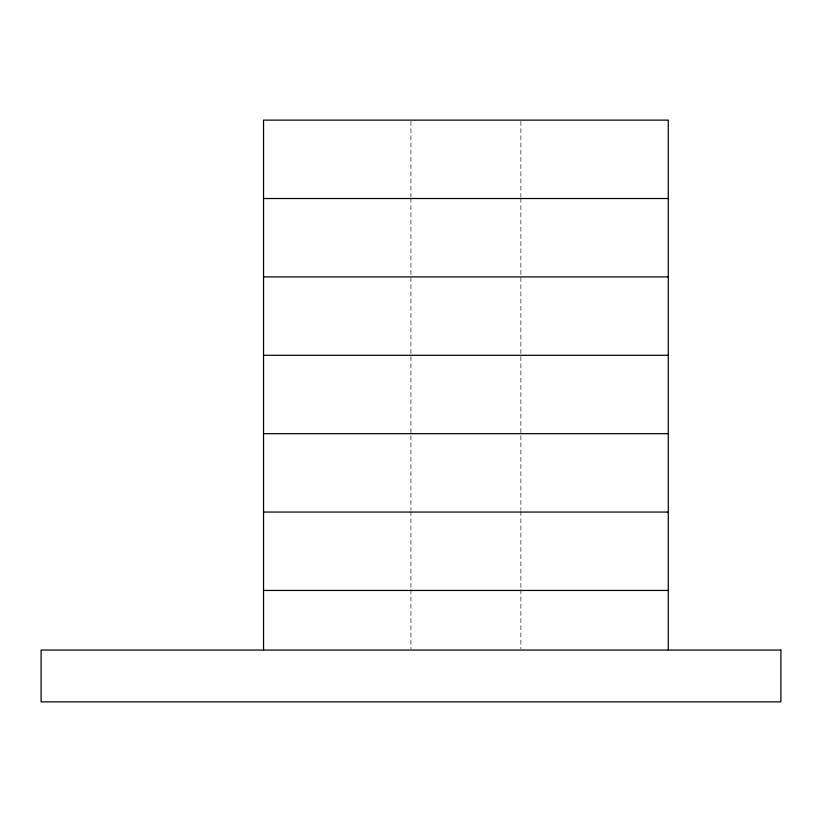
<?xml version="1.0" encoding="UTF-8"?>
<svg xmlns="http://www.w3.org/2000/svg" width="822" height="822" viewBox="0 0 822 822"><rect width="100%" height="100%" fill="white"/><g stroke="black" fill="none" stroke-linecap="round" stroke-linejoin="round"><path stroke-width="0.62" stroke-dasharray="4.11 3.08" d="M520.891 121.409L520.891 197.116M520.891 198.4L520.891 510.195M520.891 511.479L520.891 588.47M520.891 589.754L520.891 648.774M410.938 121.409L410.938 197.116M410.938 198.4L410.938 510.195M410.938 511.479L410.938 588.47M410.938 589.754L410.938 648.774"/><path stroke-width="1.23" d="M263.543 198.513L668.276 198.513M263.543 276.901L668.276 276.901M263.543 355.289L668.276 355.289M263.543 433.677L668.276 433.677M263.543 512.065L668.276 512.065M263.543 590.453L668.276 590.453M668.276 650.058L668.276 120.125L263.543 120.125L263.543 650.058M780.9 650.058L41.1 650.058L41.1 701.875L780.9 701.875L780.9 650.058"/></g></svg>
